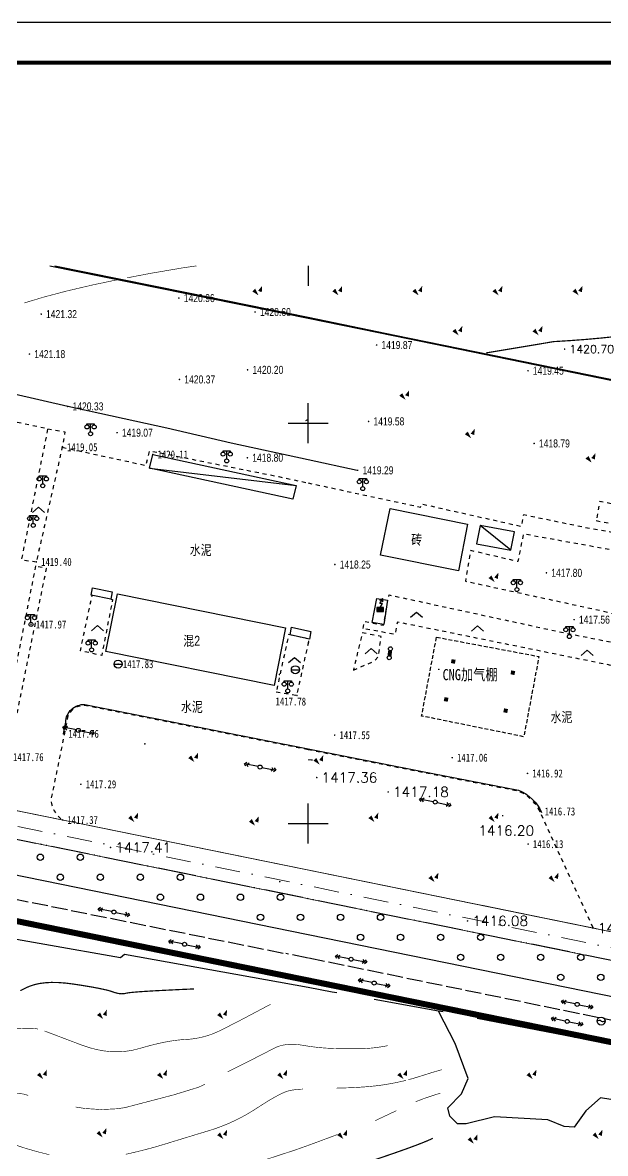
# Model space of a CAD drawing. Extents: x 496261 to 1768172, y 3738341 to 4579341.
# Drawn here: x 496928.7 to 497074.3, y 4379517.5 to 4379800.2 of the extents above; entities that cross this region are included whole.
import ezdxf
from ezdxf.enums import TextEntityAlignment as Align

# ---------------------------------------------------------------- set-up
doc = ezdxf.new("R2010")
doc.units = 0
doc.header["$MEASUREMENT"] = 0
for name, pattern in [('ACAD_ISO05W100', [34, 24, -3, 0.5, -3, 0.5, -3]), ('DASHDOT2', [0.5, 0.25, -0.125, 0, -0.125]), ('DIVIDE', [1.25, 0.5, -0.25, 0, -0.25, 0, -0.25]), ('X1', [5, 4, -1]), ('X32', [1.5, 1, -0.5]), ('X5', [3, 2, -1]), ('X6', [2, 1, -1])]:
    doc.linetypes.add(name, pattern=pattern)
doc.layers.get('0').update_dxf_attribs({"color": 8, "linetype": 'CONTINUOUS'})
for name, color, linetype in [('DGX', 8, 'CONTINUOUS'), ('DLDW', 8, 'CONTINUOUS'), ('DLSS', 8, 'CONTINUOUS'), ('DMTZ', 8, 'CONTINUOUS'), ('GCD', 8, 'CONTINUOUS'), ('GXYZ', 8, 'CONTINUOUS'), ('JMD', 8, 'CONTINUOUS'), ('lgcd', 8, 'CONTINUOUS'), ('PUB_TITLE', 7, 'CONTINUOUS'), ('TK', 8, 'CONTINUOUS'), ('ZBTZ', 8, 'CONTINUOUS'), ('用地红线', 1, 'DIVIDE'), ('红线', 8, 'CONTINUOUS')]:
    doc.layers.add(name, color=color, linetype=linetype)
doc.layers.add('道路红线', color=1, linetype='CONTINUOUS', lineweight=0)
doc.styles.add('HZ', font='', dxfattribs={"width": 0.8})
doc.styles.get("Standard").update_dxf_attribs({"font": 'rs.shx', "bigfont": 'hztxt.shx'})
doc.styles.add('SZTH', font='', dxfattribs={"width": 0.8, "height": 3})
doc.styles.get('HZ').set_extended_font_data('SimSun')
doc.styles.get('SZTH').set_extended_font_data('FZZhongDengXian-Z07S')
doc.linetypes.add('10411', pattern='A,2,[150,AAA.SHX,S=1,R=0,X=0,Y=1],2,[151,AAA.SHX,S=1,R=0,X=0,Y=3],1e-11', length=4)
doc.linetypes.add('10421', pattern='A,2,[150,AAA.SHX,S=1,R=0,X=0,Y=1],1e-11', length=2)
doc.linetypes.add('1161', pattern='A,0,[149,AAA.SHX,S=0.1,R=0,X=0,Y=0],-1.6', length=1.6)
doc.linetypes.add('444', pattern='A,4.5,[145,AAA.SHX,S=1,R=0,X=0,Y=1],4.5,-0.5,[146,AAA.SHX,S=1,R=0,X=0,Y=0],-0.5', length=10)

# ---------------------------------------------------------------- blocks, each defined once
blk = doc.blocks.new('gc013a')
at = {"linetype": 'Continuous'}
blk.add_line((0.5, 0), (4, 0), dxfattribs=at)
at = {"linetype": 'Continuous', "flags": 128}
for points in [[(2.88, 0.5), (3.38, 0), (2.88, -0.5)], [(3.5, 0.5), (4, 0), (3.5, -0.5)]]:
    blk.add_lwpolyline(points, dxfattribs=at)
blk = doc.blocks.new('gc170')
at = {"linetype": 'Continuous'}
blk.add_circle((0, 0), 0.5, dxfattribs=at)
blk = doc.blocks.new('gc090')
for points in [[(-1.02, 0.41, 1, 0, 0), (0.15, -0.9, 0, 0, 0)], [(1.07, 1.45, 0, 1, 0), (0.52, 0.05, 1, 1, 0)]]:
    blk.add_lwpolyline(points, format="xyseb")
blk = doc.blocks.new('gc122')
blk.add_circle((0, 0), 0.8)
blk = doc.blocks.new('gc097')
for p, q in [((-0.9, 2.2), (-0.9, 2.5)), ((-0.9, 2.5), (0.9, 2.5)), ((0, 0.5), (0, 2.5)), ((0.9, 2.5), (0.9, 2.2))]:
    blk.add_line(p, q)
for centre in [(-0.9, 1.7), (0, 0), (0.9, 1.7)]:
    blk.add_circle(centre, 0.5)
blk = doc.blocks.new('GC042')
blk.add_line((-1, 0), (1, 0))
blk.add_circle((0, 0), 1)
blk = doc.blocks.new('GC200')
at = {"linetype": 'Continuous', "const_width": 0.2, "flags": 128}
blk.add_lwpolyline([(-0.1, 0, 1), (0.1, 0, 1)], format="xyb", close=True, dxfattribs=at)
blk = doc.blocks.new('gc211')
for p, q in [((0, 0), (-1.5, -1.32)), ((1.5, -1.32), (0, 0))]:
    blk.add_line(p, q)
blk = doc.blocks.new('gc046')
blk.add_circle((0, 0), 1)
for centre, start, end in [((-0.43, -0.55), 52.0967, 144.3058), ((0.43, 0.55), 232.0967, 324.3058)]:
    blk.add_arc(centre, 0.694, start, end)
blk = doc.blocks.new('GC002')
at = {"const_width": 1}
blk.add_lwpolyline([(-0.5, 0), (0.5, 0)], dxfattribs=at)
blk = doc.blocks.new('*U17')
at = {"linetype": 'Continuous'}
for points in [[(0.8, 1), (-0.8, 1), (0.8, 0)], [(-0.8, 0), (0.8, 0), (-0.8, 1)], [(0.8, 0), (-0.8, 0), (0, 0)]]:
    blk.add_solid(points, dxfattribs=at)
blk = doc.blocks.new('gc129')
at = {"linetype": 'Continuous', "flags": 128}
for points in [[(-0.05, 2), (0.64, 3.2)], [(-0.05, 2.8), (0.64, 3.2)], [(0.64, 2.4), (0.64, 3.2)], [(-0.8, 0), (0, 0), (0.8, 0), (0.8, 1), (-0.8, 1), (-0.8, 0)], [(0.58, 2), (-0.05, 2)], [(0, 1), (0.58, 2)]]:
    blk.add_lwpolyline(points, dxfattribs=at)
at = {"linetype": 'Continuous'}
blk.add_blockref('*U17', (0, 0), dxfattribs=at)

msp = doc.modelspace()

# ---------------------------------------------------------------- linework, layer by layer
at = {"layer": 'DGX', "color": 8, "linetype": 'Continuous'}
for points, const_width, elevation in [([(496972.13, 4379739.36), (496968.7, 4379738.86), (496960.65, 4379737.49), (496954.78, 4379736.36)], 0.15, 1421), ([(496953.05, 4379736.03), (496946.09, 4379734.57), (496939.79, 4379733.09), (496934.14, 4379731.6), (496929.14, 4379730.1), (496929.14, 4379730.1)], 0.15, 1421), ([(497116.41, 4379716.05), (497114.81, 4379716.86), (497112.48, 4379717.92), (497110.09, 4379718.92), (497107.63, 4379719.84), (497105.12, 4379720.69), (497102.51, 4379721.42), (497099.76, 4379722), (497096.88, 4379722.41), (497093.86, 4379722.67), (497090.7, 4379722.77), (497087.41, 4379722.71), (497083.98, 4379722.49), (497080.42, 4379722.11), (497076.75, 4379721.68), (497073.02, 4379721.3), (497069.21, 4379720.96), (497065.34, 4379720.67), (497061.4, 4379720.43), (497044.46, 4379717.59)], 0.3, 1420), ([(497000, 4379700.98), (496999.36, 4379700.66)], 0.3, 1420), ([(496928.12, 4379558.19), (496929.21, 4379558.73), (496930.31, 4379559.25), (496931.53, 4379559.66), (496932.87, 4379559.97), (496934.32, 4379560.16), (496935.88, 4379560.25), (496937.56, 4379560.22), (496939.35, 4379560.09), (496941.26, 4379559.85), (496943.14, 4379559.57), (496944.83, 4379559.29), (496946.34, 4379559.03), (496947.67, 4379558.78), (496948.81, 4379558.54), (496949.78, 4379558.32), (496950.56, 4379558.11), (496951.16, 4379557.91), (496951.66, 4379557.73), (496952.13, 4379557.6), (496952.59, 4379557.5), (496953.02, 4379557.43), (496953.44, 4379557.41), (496953.83, 4379557.42), (496954.2, 4379557.46), (496954.55, 4379557.55), (496955.11, 4379557.65), (496956.12, 4379557.77), (496957.57, 4379557.89), (496959.47, 4379558.02), (496961.8, 4379558.16), (496964.59, 4379558.3), (496967.81, 4379558.46), (496971.48, 4379558.62)], 0.3, 1412.5), ([(496934.17, 4379548.1), (496934.86, 4379547.84), (496935.87, 4379547.46), (496937.04, 4379547.02), (496938.38, 4379546.51), (496939.88, 4379545.94), (496941.56, 4379545.31), (496943.4, 4379544.61), (496945.31, 4379543.96), (496947.19, 4379543.46), (496949.05, 4379543.12), (496950.88, 4379542.94), (496952.68, 4379542.91), (496954.46, 4379543.03), (496956.22, 4379543.31), (496957.94, 4379543.74), (496959.62, 4379544.23), (496961.23, 4379544.65), (496962.77, 4379545.02), (496964.23, 4379545.33), (496965.62, 4379545.58), (496966.95, 4379545.77), (496968.2, 4379545.91), (496969.38, 4379545.99), (496970.51, 4379546.06), (496971.64, 4379546.2), (496972.75, 4379546.4), (496973.85, 4379546.65), (496974.93, 4379546.96), (496976, 4379547.33), (496977.06, 4379547.76), (496978.11, 4379548.25), (496979.22, 4379548.81), (496980.46, 4379549.44), (496981.83, 4379550.14), (496983.33, 4379550.92), (496984.96, 4379551.78), (496986.73, 4379552.71), (496988.63, 4379553.72), (496990.66, 4379554.8)], 0.15, 1412), ([(496924.09, 4379548.38), (496924.11, 4379548.38), (496926.06, 4379548.57), (496927.8, 4379548.7), (496929.32, 4379548.77), (496930.65, 4379548.78), (496931.76, 4379548.72), (496932.52, 4379548.61)], 0.15, 1412), ([(496979.9, 4379537.9), (496980.86, 4379538.39), (496982.3, 4379539.11), (496983.76, 4379539.84), (496985.13, 4379540.52), (496986.4, 4379541.16), (496987.58, 4379541.76), (496988.66, 4379542.31), (496989.65, 4379542.82), (496990.54, 4379543.29), (496991.34, 4379543.71), (496992.1, 4379544.07), (496992.9, 4379544.36), (496993.74, 4379544.58), (496994.61, 4379544.72), (496995.52, 4379544.8), (496996.46, 4379544.79), (496997.44, 4379544.72), (496998.45, 4379544.57), (496999.48, 4379544.4), (497000, 4379544.32)], 0.15, 1411.5), ([(497000, 4379544.32), (497000.51, 4379544.24), (497001.53, 4379544.11), (497002.55, 4379543.99), (497003.57, 4379543.9), (497004.58, 4379543.82), (497005.59, 4379543.77), (497006.6, 4379543.73), (497007.58, 4379543.71), (497008.5, 4379543.69), (497009.36, 4379543.68), (497010.16, 4379543.67), (497010.91, 4379543.66), (497011.6, 4379543.66), (497012.23, 4379543.66), (497012.81, 4379543.66), (497013.36, 4379543.67), (497013.94, 4379543.7), (497014.53, 4379543.73), (497015.15, 4379543.78), (497015.78, 4379543.83), (497016.44, 4379543.9), (497017.11, 4379543.98), (497017.81, 4379544.08), (497018.5, 4379544.18), (497019.18, 4379544.3), (497019.83, 4379544.44), (497019.88, 4379544.45)], 0.15, 1411.5), ([(496905.05, 4379536.68), (496906.59, 4379536.72), (496908.9, 4379536.65), (496911.17, 4379536.44), (496913.42, 4379536.09), (496915.64, 4379535.62), (496917.83, 4379535), (496919.89, 4379534.36), (496921.71, 4379533.82), (496923.29, 4379533.36), (496924.63, 4379532.99), (496925.72, 4379532.71), (496926.58, 4379532.52), (496927.19, 4379532.42), (496927.57, 4379532.4), (496927.82, 4379532.43), (496928.08, 4379532.43), (496928.35, 4379532.42), (496928.63, 4379532.39), (496928.91, 4379532.34), (496929.19, 4379532.27), (496929.48, 4379532.19), (496929.78, 4379532.09), (496930.12, 4379531.97)], 0.15, 1411.5), ([(496941.96, 4379529.1), (496944.15, 4379528.75), (496948.33, 4379528.46), (496952.34, 4379528.67), (496954.28, 4379528.96), (496966.47, 4379532.15), (496972.65, 4379534.05), (496974.24, 4379534.8)], 0.15, 1411.5), ([(497026.9, 4379530.43), (497027.43, 4379530.64), (497028.5, 4379531.06), (497029.58, 4379531.44), (497030.65, 4379531.8), (497031.66, 4379532.13), (497032.55, 4379532.41), (497033.01, 4379532.55)], 0.15, 1410.5), ([(497016.73, 4379525.68), (497022.05, 4379528.18)], 0.15, 1410.5), ([(497000, 4379519.51), (497001.52, 4379520.06), (497003.5, 4379520.8), (497005.49, 4379521.54), (497007.31, 4379522.22), (497007.36, 4379522.24)], 0.15, 1410.5), ([(496995.03, 4379517.79), (496995.54, 4379517.95), (496996.74, 4379518.35), (496998.14, 4379518.84), (496999.74, 4379519.41), (497000, 4379519.51)], 0.15, 1410.5), ([(497000, 4379510.06), (497001.06, 4379510.41), (497002.45, 4379510.88), (497003.73, 4379511.32), (497004.89, 4379511.72), (497005.93, 4379512.1), (497006.85, 4379512.44), (497007.81, 4379512.79), (497008.95, 4379513.2), (497010.27, 4379513.67), (497011.76, 4379514.2), (497013.44, 4379514.79), (497015.3, 4379515.43), (497017.33, 4379516.14), (497019.55, 4379516.9), (497021.75, 4379517.66), (497023.74, 4379518.36), (497025.52, 4379519), (497027.08, 4379519.58), (497028.43, 4379520.11), (497029.57, 4379520.57), (497030.49, 4379520.97), (497031.15, 4379521.29)], 0.3, 1410), ([(496987.02, 4379515.17), (496995.03, 4379517.79)], 0.15, 1410.5)]:
    msp.add_lwpolyline(points, dxfattribs=dict(at, const_width=const_width, elevation=elevation))
for points, const_width in [([(497000, 4379615.9), (497001.14, 4379615.86)], 0.3), ([(497025.05, 4379535.93), (497025.8, 4379536.13), (497027.05, 4379536.49), (497028.31, 4379536.89), (497029.51, 4379537.27), (497030.56, 4379537.6), (497031.48, 4379537.88), (497032.27, 4379538.11), (497032.92, 4379538.29), (497033.43, 4379538.42), (497033.45, 4379538.42)], 0.15), ([(496954.47, 4379517.29), (496955.94, 4379517.62), (496957.38, 4379517.96), (496958.78, 4379518.31), (496960.16, 4379518.67), (496961.5, 4379519.03), (496962.8, 4379519.41), (496964.08, 4379519.79), (496965.36, 4379520.18), (496966.67, 4379520.59), (496968.02, 4379521), (496969.41, 4379521.43), (496970.84, 4379521.86), (496972.3, 4379522.31), (496973.81, 4379522.76), (496975.35, 4379523.23), (496976.9, 4379523.73), (496978.43, 4379524.29), (496979.96, 4379524.91), (496981.47, 4379525.6), (496982.97, 4379526.34), (496984.45, 4379527.14), (496985.92, 4379528), (496987.37, 4379528.93), (496988.77, 4379529.83), (496990.05, 4379530.63), (496991.22, 4379531.32), (496992.29, 4379531.91), (496993.24, 4379532.4), (496994.08, 4379532.78), (496994.81, 4379533.05), (496995.43, 4379533.23), (496996.08, 4379533.34), (496996.91, 4379533.45), (496997.91, 4379533.54), (496998.7, 4379533.59)], 0.15), ([(497007.1, 4379533.82), (497007.43, 4379533.83), (497009.25, 4379533.88), (497010.99, 4379533.94), (497012.63, 4379534.03), (497014.18, 4379534.14), (497015.65, 4379534.26), (497017.02, 4379534.41), (497018.31, 4379534.57), (497019.55, 4379534.76), (497020.79, 4379534.97), (497022.04, 4379535.22), (497023.29, 4379535.49), (497024.49, 4379535.78)], 0.15), ([(496920.05, 4379522.19), (496921.09, 4379521.77), (496922.91, 4379521.06), (496924.66, 4379520.41), (496926.36, 4379519.8), (496928, 4379519.25), (496929.59, 4379518.74), (496931.12, 4379518.29), (496932.59, 4379517.88), (496934, 4379517.52), (496935.37, 4379517.19)], 0.15)]:
    msp.add_lwpolyline(points, dxfattribs=dict(at, const_width=const_width))
at = {"layer": 'DLSS', "color": 8, "linetype": 'X6', "flags": 128}
for points, elevation in [([(496842.55, 4379620.93), (496844.98, 4379622.43), (496847.56, 4379624.21), (496858.48, 4379633.29), (496868.54, 4379643.03), (496869.01, 4379643.57), (496882.42, 4379706.24), (496882.53, 4379706.35), (496885.64, 4379709.18), (496934.98, 4379698.7), (496928.4, 4379665.92), (496932.13, 4379665.37), (496922.84, 4379618.08), (496923.26, 4379616.45), (496925.12, 4379616.57), (496934.67, 4379663.75), (496931.92, 4379664.29)], 1418.72), ([(496934.96, 4379698.61), (496939.24, 4379697.87), (496938.58, 4379694.03), (496932.13, 4379665.37)], 1419.05), ([(496938.58, 4379694.03), (496959.54, 4379689.48), (496960.45, 4379693.15), (496992.67, 4379686.68), (497000, 4379685.1)], 1419.05), ([(497000, 4379685.1), (497028.12, 4379679.06), (497028.27, 4379679.87), (497053.31, 4379674.26), (497053.87, 4379677.17), (497069.13, 4379674.03), (497077.41, 4379672.53), (497076.58, 4379668.2), (497053.76, 4379672.33), (497052.4, 4379665.44), (497040.62, 4379668.2), (497039.29, 4379660.55), (497099.09, 4379647.55), (497092.06, 4379607.11)], 1419.05), ([(497011.33, 4379638.33), (497016.66, 4379640.64), (497017.61, 4379641.85), (497018.23, 4379646.69), (497013.53, 4379647.63), (497011.33, 4379638.33)], 1417.66)]:
    msp.add_lwpolyline(points, dxfattribs=dict(at, elevation=elevation))
at = {"layer": 'DLSS', "color": 8, "linetype": 'X6', "elevation": 1418.28, "flags": 128}
msp.add_lwpolyline([(497072, 4379675.68), (497091.59, 4379671.96), (497092.48, 4379676.87), (497072.85, 4379680.43)], close=True, dxfattribs=at)
at = {"layer": 'DLSS', "color": 8, "linetype": 'Continuous', "const_width": 0.2, "flags": 128}
for points in [[(497000, 4379588.35), (496670.03, 4379655.58)], [(496668.96, 4379648.59), (497000, 4379581.18)], [(497072.31, 4379573.62), (497000, 4379588.35)], [(497000, 4379581.18), (497147.15, 4379551.21)]]:
    msp.add_lwpolyline(points, dxfattribs=at)
at = {"layer": 'DLSS', "color": 8, "linetype": 'X6', "flags": 128}
for points in [[(496950.7, 4379656.03), (496951.15, 4379655.94), (496951.15, 4379655.94), (496948.45, 4379641.96), (496943.14, 4379643.16), (496946.04, 4379656.97)], [(497013.73, 4379648.7), (497014.06, 4379650.5), (497018.81, 4379649.51), (497020.22, 4379657.12), (497064.39, 4379647.56), (497082.6, 4379643.97), (497081.59, 4379638.28), (497022.3, 4379650.32), (497021.73, 4379647.23), (497013.69, 4379648.7)], [(497000, 4379644.66), (497000.31, 4379646.07), (497000, 4379646.13)]]:
    msp.add_lwpolyline(points, dxfattribs=at)
msp.add_lwpolyline([(496992.05, 4379632.9), (496997.22, 4379631.99), (497000.31, 4379646.07), (496995.15, 4379647.18)], close=True, dxfattribs=at)
at = {"layer": 'DLSS', "color": 8, "linetype": 'X6', "elevation": 1416.73, "flags": 128}
for points in [[(497000, 4379618.4), (496944.23, 4379629.47, 0.416372), (496939.7, 4379625.25), (496935.8, 4379606.1, 0.244735), (496938.69, 4379600.86)], [(497071.22, 4379573.91), (497057.91, 4379602.99, 0.188634), (497052.49, 4379608.05), (497028.15, 4379612.81), (497000, 4379618.4)]]:
    msp.add_lwpolyline(points, format="xyb", dxfattribs=at)
at = {"layer": 'DLSS', "linetype": 'Continuous', "const_width": 0.2, "flags": 128}
for points, elevation in [([(497245.58, 4379538.24), (497000, 4379588.35)], 1380.78), ([(497000, 4379581.18), (497225.18, 4379535.29)], 1391.91)]:
    msp.add_lwpolyline(points, dxfattribs=dict(at, elevation=elevation))
at = {"layer": 'DLSS', "color": 8, "linetype": 'Continuous', "const_width": 0.2, "elevation": 1415.95, "flags": 128}
msp.add_lwpolyline([(497072.31, 4379573.59), (497043.61, 4379579.49)], dxfattribs=at)
at = {"layer": 'DMTZ', "color": 8, "linetype": '10421', "flags": 128}
for points in [[(497000, 4379690.9), (496980.76, 4379695.05), (496964.76, 4379698.78), (496939.95, 4379704.23), (496919.24, 4379708.99), (496886.6, 4379714.4), (496880.64, 4379714.57), (496876.14, 4379708.81), (496872.53, 4379687.5), (496868.81, 4379669.66)], [(497012.3, 4379688.25), (497000, 4379690.9)]]:
    msp.add_lwpolyline(points, dxfattribs=at)
at = {"layer": 'DMTZ', "color": 8, "linetype": '10411', "flags": 128}
for points, elevation in [([(497000, 4379558.94), (496954.15, 4379567.25), (496953.11, 4379566.39), (496934.27, 4379569.75), (496890.18, 4379577.5)], 1421.11), ([(497007.21, 4379557.64), (497006.06, 4379557.84), (497000, 4379558.94)], 1421.11), ([(497109.81, 4379532.17), (497100.38, 4379527.55), (497092.59, 4379528.21), (497073.01, 4379531.44), (497069.42, 4379528.16), (497066.47, 4379524.06), (497063.96, 4379524.24), (497059.88, 4379525.87), (497046.54, 4379526.69), (497039.48, 4379524.86), (497037.34, 4379524.89), (497035.37, 4379526.81), (497034.88, 4379528.88), (497038.29, 4379532.4), (497039.97, 4379536.27), (497036.78, 4379544.97), (497032.59, 4379553.1), (497016.55, 4379555.97)], 1421.11), ([(497033.74, 4379552.88), (497032.59, 4379553.1)], 1415.41), ([(497066.82, 4379546.45), (497042.24, 4379551.23)], 1415.41)]:
    msp.add_lwpolyline(points, dxfattribs=dict(at, elevation=elevation))
at = {"layer": 'GXYZ', "color": 8, "linetype": 'Continuous', "elevation": 1418.84, "flags": 128}
msp.add_lwpolyline([(497016, 4379650.21), (497017.21, 4379656.24), (497019.87, 4379655.81), (497018.9, 4379649.75)], close=True, dxfattribs=at)
at = {"layer": 'GXYZ', "color": 8, "linetype": 'Continuous', "const_width": 1, "flags": 128}
msp.add_lwpolyline([(497020.5, 4379643.14), (497020.34, 4379641.92)], dxfattribs=at)
at = {"layer": 'GXYZ', "color": 8, "linetype": 'X1', "flags": 128}
msp.add_lwpolyline([(496685.94, 4379629.45), (496906.85, 4379585.1), (496994.33, 4379567.48)], dxfattribs=at)
at = {"layer": 'GXYZ', "color": 8, "linetype": 'X1', "elevation": 1403.85, "flags": 128}
for points in [[(497000, 4379566.33), (496994.43, 4379567.48)], [(497072.66, 4379551.42), (497000, 4379566.33)], [(497091.51, 4379547.55), (497074.05, 4379551.14)]]:
    msp.add_lwpolyline(points, dxfattribs=at)
at = {"layer": 'JMD', "color": 8, "linetype": 'Continuous'}
for p, q in [((496940.36, 4379738.38), (496940.41, 4379738.62)), ((496945.26, 4379737.39), (496945.31, 4379737.63)), ((496950.16, 4379736.4), (496950.21, 4379736.64)), ((496955.06, 4379735.41), (496955.11, 4379735.65)), ((496959.96, 4379734.42), (496960.01, 4379734.66)), ((496964.87, 4379733.43), (496964.91, 4379733.67)), ((496969.77, 4379732.44), (496969.81, 4379732.68)), ((496974.67, 4379731.44), (496974.71, 4379731.68)), ((496979.56, 4379730.44), (496979.61, 4379730.68)), ((496984.46, 4379729.44), (496984.51, 4379729.68)), ((496989.36, 4379728.44), (496989.41, 4379728.67)), ((496994.26, 4379727.44), (496994.31, 4379727.67)), ((496999.16, 4379726.44), (496999.21, 4379726.67)), ((497004.06, 4379725.43), (497004.11, 4379725.67)), ((497008.96, 4379724.43), (497009, 4379724.67)), ((497013.85, 4379723.43), (497013.9, 4379723.67)), ((497018.75, 4379722.43), (497018.8, 4379722.67)), ((497023.65, 4379721.43), (497023.7, 4379721.66)), ((497028.55, 4379720.43), (497028.6, 4379720.66)), ((497033.45, 4379719.42), (497033.5, 4379719.66)), ((497038.35, 4379718.42), (497038.4, 4379718.66)), ((497043.25, 4379717.42), (497043.29, 4379717.66)), ((497048.14, 4379716.42), (497048.19, 4379716.65)), ((497053.04, 4379715.42), (497053.09, 4379715.65)), ((497057.94, 4379714.42), (497057.99, 4379714.65)), ((497062.84, 4379713.41), (497062.89, 4379713.65)), ((497067.74, 4379712.41), (497067.79, 4379712.65)), ((497072.64, 4379711.41), (497072.69, 4379711.64)), ((496960.43, 4379688.83), (496997.02, 4379684.46)), ((497050.68, 4379668.26), (497043.02, 4379674.49))]:
    msp.add_line(p, q, dxfattribs=at)
at = {"layer": 'JMD', "color": 8, "linetype": 'Continuous', "flags": 128}
for points in [[(496935.51, 4379739.36), (496969.66, 4379732.47), (497000, 4379726.26)], [(496936.72, 4379739.36), (496969.71, 4379732.7), (497000, 4379726.51)], [(497000, 4379726.51), (497021.7, 4379722.07), (497114.26, 4379703.14)], [(497000, 4379726.26), (497021.65, 4379721.84), (497114.21, 4379702.91)], [(497000, 4379648.13), (497000.7, 4379647.98), (497000.37, 4379646.05), (497000, 4379646.13)]]:
    msp.add_lwpolyline(points, dxfattribs=at)
for points in [[(496996.23, 4379681.07), (496960.43, 4379688.83), (496961.21, 4379692.22), (496997.02, 4379684.46)], [(497042.09, 4379669.88), (497050.68, 4379668.26), (497051.6, 4379672.87), (497043.02, 4379674.49)], [(496946.15, 4379658.89), (496951.06, 4379657.91), (496950.7, 4379656.03), (496945.79, 4379657.02)], [(496995.85, 4379649.02), (497000.7, 4379647.98), (497000.37, 4379646.05), (496995.52, 4379647.1)]]:
    msp.add_lwpolyline(points, close=True, dxfattribs=at)
for points, elevation in [([(497020.5, 4379678.71), (497039.86, 4379674.83), (497037.54, 4379663.16), (497018.11, 4379667.01)], 1418.13), ([(496994.38, 4379648.84), (496991.51, 4379634.49), (496949.5, 4379643), (496952.4, 4379657.35)], 1417.8)]:
    msp.add_lwpolyline(points, close=True, dxfattribs=dict(at, elevation=elevation))
at = {"layer": 'JMD', "color": 8, "linetype": 'X32', "elevation": 1417.32, "flags": 128}
msp.add_lwpolyline([(497032.09, 4379646.55), (497057.67, 4379641.73), (497053.88, 4379621.66), (497028.37, 4379626.84)], close=True, dxfattribs=at)
at = {"layer": 'JMD', "color": 8, "linetype": '444', "elevation": 1416.73, "flags": 128}
for points in [[(496938.91, 4379622.4), (496939.45, 4379625.28, -0.416266), (496944.26, 4379629.73), (497000, 4379618.66)], [(497000, 4379618.66), (497028.2, 4379613.06), (497052.57, 4379608.3, -0.198915), (497058.33, 4379602.71)]]:
    msp.add_lwpolyline(points, format="xyb", dxfattribs=at)
at = {"layer": 'lgcd', "color": 8, "linetype": 'Continuous', "const_width": 0.2, "flags": 128}
for points, elevation in [([(497032.55, 4379638.5, 1), (497032.75, 4379638.5, 1)], 1417.59), ([(496992.73, 4379637.2, 1), (496992.93, 4379637.2, 1)], 1418.49), ([(496959.14, 4379619.88, 1), (496959.34, 4379619.88, 1)], 1417.7), ([(497002.07, 4379611.46, 1), (497002.27, 4379611.46, 1)], 1417.36), ([(497019.92, 4379607.85, 1), (497020.12, 4379607.85, 1)], 1417.18), ([(497048.52, 4379601.93, 1), (497048.72, 4379601.93, 1)], 1416.2), ([(496950.56, 4379593.99, 1), (496950.76, 4379593.99, 1)], 1417.41), ([(496992.82, 4379585.43, 1), (496993.02, 4379585.43, 1)], 1416.86), ([(497039.73, 4379575.62, 1), (497039.93, 4379575.62, 1)], 1416.08), ([(497071.06, 4379573.84, 1), (497071.26, 4379573.84, 1)], 1415.66), ([(497066.39, 4379546.57, 1), (497066.59, 4379546.57, 1)], 1415.41)]:
    msp.add_lwpolyline(points, format="xyb", close=True, dxfattribs=dict(at, elevation=elevation))
at = {"layer": 'PUB_TITLE'}
msp.add_lwpolyline([(496260.59, 4378959.16), (497449.59, 4378959.16), (497449.59, 4379800.16), (496260.59, 4379800.16)], close=True, dxfattribs=at)
at = {"layer": 'PUB_TITLE', "const_width": 1}
msp.add_lwpolyline([(496285.59, 4378969.16), (497439.59, 4378969.16), (497439.59, 4379790.16), (496285.59, 4379790.16)], close=True, dxfattribs=at)
at = {"layer": 'TK', "color": 8, "linetype": 'Continuous'}
for p, q in [((497000, 4379739.36), (497000, 4379734.36)), ((497000, 4379695), (497000, 4379705)), ((496995, 4379700), (497005, 4379700)), ((497000, 4379595), (497000, 4379605)), ((496995, 4379600), (497005, 4379600))]:
    msp.add_line(p, q, dxfattribs=at)
at = {"layer": 'ZBTZ', "color": 8, "linetype": '1161', "elevation": 1396.26, "flags": 128}
for points in [[(497000, 4379572.13), (496500, 4379674.2)], [(497223.39, 4379526.53), (497000, 4379572.13)]]:
    msp.add_lwpolyline(points, dxfattribs=at)
at = {"layer": '用地红线', "color": 1, "linetype": 'ACAD_ISO05W100', "ltscale": 0.4}
msp.add_line((497225.18, 4379535.29, 1400.7), (496703.15, 4379641.63, 1400.7), dxfattribs=at)
at = {"layer": '用地红线', "color": 1, "linetype": 'DIVIDE', "ltscale": 15, "const_width": 1.5, "elevation": 1400.7}
msp.add_lwpolyline([(497214.38, 4379517.07), (496699.16, 4379622.03), (496480.56, 4379666.65), (496441.99, 4379232.97), (497169.2, 4379149.49), (497215.28, 4379514.34), (497215.3, 4379514.78), (497215.3, 4379515.31), (497214.62, 4379516.67)], close=True, dxfattribs=at)
at = {"layer": '用地红线', "color": 4, "linetype": 'DIVIDE', "ltscale": 15, "const_width": 1.5, "elevation": 1400.7}
msp.add_lwpolyline([(496626.06, 4379636.95), (497214.38, 4379517.07), (497215.3, 4379515.31), (497205, 4379432.95), (496609.16, 4379501.35), (496626.06, 4379636.95)], close=True, dxfattribs=at)
at = {"layer": '道路红线', "linetype": 'DASHDOT2', "ltscale": 25}
msp.add_line((496285.59, 4379730.6, 1393.21), (497320.49, 4379518.84, 1393.27), dxfattribs=at)

# ---------------------------------------------------------------- block references
at = {"layer": 'DLDW', "color": 8, "linetype": 'Continuous'}
for p in [(496945.67, 4379697.39, 1419.07), (496979.67, 4379690.61, 1418.8), (496933.73, 4379684.39, 1419.61), (497013.67, 4379683.68, 1418.45), (496931.34, 4379674.49, 1419.47), (497052.15, 4379658.46, 1417.8), (496930.79, 4379649.72, 1417.97), (497065.28, 4379646.7, 1417.36), (496945.94, 4379643.37, 1417.87), (496994.93, 4379633.1, 1417.82)]:
    msp.add_blockref('gc097', p, dxfattribs=at)
at = {"layer": 'DMTZ', "color": 8, "linetype": 'Continuous'}
for p in [(497024.18, 4379706.8), (497040.55, 4379697.19), (497070.69, 4379691.09), (497046.46, 4379661.23), (496971.46, 4379616.23), (497002.72, 4379615.61), (496956.46, 4379601.23), (496986.61, 4379600.33), (497016.46, 4379601.23), (497046.46, 4379601.23), (497031.46, 4379586.23), (497061.46, 4379586.23), (496948.68, 4379551.99), (496978.68, 4379551.99), (496933.68, 4379536.99), (496963.68, 4379536.99), (496993.68, 4379536.99), (497023.68, 4379536.99), (497055.95, 4379536.99), (496948.55, 4379522.4), (496978.68, 4379521.99), (497008.68, 4379521.99), (497041.25, 4379520.84), (497072.44, 4379521.99)]:
    msp.add_blockref('gc090', p, dxfattribs=at)
at = {"layer": 'GCD', "color": 8, "linetype": 'Continuous'}
ref = msp.add_blockref('GC200', (496967.74, 4379731.31, 1420.96), dxfattribs=at)
ref.add_attrib('height', '1420.96', dxfattribs={"linetype": 'Continuous', "height": 2, "style": 'SZTH', "width": 0.8}).set_placement((496968.95, 4379731.31, 1420.96), align=Align.MIDDLE_LEFT)
ref = msp.add_blockref('GC200', (496986.76, 4379727.82, 1420.6), dxfattribs=at)
ref.add_attrib('height', '1420.60', dxfattribs={"linetype": 'Continuous', "height": 2, "style": 'SZTH', "width": 0.8}).set_placement((496987.96, 4379727.82, 1420.6), align=Align.MIDDLE_LEFT)
ref = msp.add_blockref('GC200', (496933.34, 4379727.3, 1421.32), dxfattribs=at)
ref.add_attrib('height', '1421.32', dxfattribs={"linetype": 'Continuous', "height": 2, "style": 'SZTH', "width": 0.8}).set_placement((496934.54, 4379727.3, 1421.32), align=Align.MIDDLE_LEFT)
ref = msp.add_blockref('GC200', (497017.12, 4379719.57, 1419.87), dxfattribs=at)
ref.add_attrib('height', '1419.87', dxfattribs={"linetype": 'Continuous', "height": 2, "style": 'SZTH', "width": 0.8}).set_placement((497018.32, 4379719.57, 1419.87), align=Align.MIDDLE_LEFT)
ref = msp.add_blockref('GC200', (496930.4, 4379717.31, 1421.18), dxfattribs=at)
ref.add_attrib('height', '1421.18', dxfattribs={"linetype": 'Continuous', "height": 2, "style": 'SZTH', "width": 0.8}).set_placement((496931.6, 4379717.31, 1421.18), align=Align.MIDDLE_LEFT)
ref = msp.add_blockref('GC200', (496984.89, 4379713.37, 1420.2), dxfattribs=at)
ref.add_attrib('height', '1420.20', dxfattribs={"linetype": 'Continuous', "height": 2, "style": 'SZTH', "width": 0.8}).set_placement((496986.09, 4379713.37, 1420.2), align=Align.MIDDLE_LEFT)
ref = msp.add_blockref('GC200', (496967.87, 4379710.97, 1420.37), dxfattribs=at)
ref.add_attrib('height', '1420.37', dxfattribs={"linetype": 'Continuous', "height": 2, "style": 'SZTH', "width": 0.8}).set_placement((496969.07, 4379710.97, 1420.37), align=Align.MIDDLE_LEFT)
ref = msp.add_blockref('GC200', (497054.94, 4379713.15, 1419.45), dxfattribs=at)
ref.add_attrib('height', '1419.45', dxfattribs={"linetype": 'Continuous', "height": 2, "style": 'SZTH', "width": 0.8}).set_placement((497056.14, 4379713.15, 1419.45), align=Align.MIDDLE_LEFT)
ref = msp.add_blockref('GC200', (496939.95, 4379704.23, 1420.33), dxfattribs=at)
ref.add_attrib('height', '1420.33', dxfattribs={"linetype": 'Continuous', "height": 2, "style": 'SZTH', "width": 0.8}).set_placement((496941.15, 4379704.23, 1420.33), align=Align.MIDDLE_LEFT)
ref = msp.add_blockref('GC200', (497015.12, 4379700.48, 1419.58), dxfattribs=at)
ref.add_attrib('height', '1419.58', dxfattribs={"linetype": 'Continuous', "height": 2, "style": 'SZTH', "width": 0.8}).set_placement((497016.32, 4379700.48, 1419.58), align=Align.MIDDLE_LEFT)
ref = msp.add_blockref('GC200', (496952.29, 4379697.66, 1419.07), dxfattribs=at)
ref.add_attrib('height', '1419.07', dxfattribs={"linetype": 'Continuous', "height": 2, "style": 'SZTH', "width": 0.8}).set_placement((496953.49, 4379697.66, 1419.07), align=Align.MIDDLE_LEFT)
ref = msp.add_blockref('GC200', (496938.58, 4379694.03, 1419.05), dxfattribs=at)
ref.add_attrib('height', '1419.05', dxfattribs={"linetype": 'Continuous', "height": 2, "style": 'HZ', "width": 0.8}).set_placement((496939.78, 4379694.03, 1419.05), align=Align.MIDDLE_LEFT)
ref = msp.add_blockref('GC200', (497056.47, 4379694.97, 1418.79), dxfattribs=at)
ref.add_attrib('height', '1418.79', dxfattribs={"linetype": 'Continuous', "height": 2, "style": 'SZTH', "width": 0.8}).set_placement((497057.66, 4379694.97, 1418.79), align=Align.MIDDLE_LEFT)
ref = msp.add_blockref('GC200', (496961.21, 4379692.22, 1420.11), dxfattribs=at)
ref.add_attrib('height', '1420.11', dxfattribs={"linetype": 'Continuous', "height": 2, "style": 'HZ', "width": 0.8}).set_placement((496962.41, 4379692.22, 1420.11), align=Align.MIDDLE_LEFT)
ref = msp.add_blockref('GC200', (496984.84, 4379691.4, 1418.8), dxfattribs=at)
ref.add_attrib('height', '1418.80', dxfattribs={"linetype": 'Continuous', "height": 2, "style": 'SZTH', "width": 0.8}).set_placement((496986.04, 4379691.4, 1418.8), align=Align.MIDDLE_LEFT)
ref = msp.add_blockref('GC200', (497012.4, 4379688.25, 1419.29), dxfattribs=at)
ref.add_attrib('height', '1419.29', dxfattribs={"linetype": 'Continuous', "height": 2, "style": 'SZTH', "width": 0.8}).set_placement((497013.6, 4379688.25, 1419.29), align=Align.MIDDLE_LEFT)
ref = msp.add_blockref('GC200', (496932.13, 4379665.37, 1419.4), dxfattribs=at)
ref.add_attrib('height', '1419.40', dxfattribs={"linetype": 'Continuous', "height": 2, "style": 'HZ', "width": 0.8}).set_placement((496933.33, 4379665.37, 1419.4), align=Align.MIDDLE_LEFT)
ref = msp.add_blockref('GC200', (497006.7, 4379664.71, 1418.25), dxfattribs=at)
ref.add_attrib('height', '1418.25', dxfattribs={"linetype": 'Continuous', "height": 2, "style": 'SZTH', "width": 0.8}).set_placement((497007.9, 4379664.71, 1418.25), align=Align.MIDDLE_LEFT)
ref = msp.add_blockref('GC200', (497059.54, 4379662.63, 1417.8), dxfattribs=at)
ref.add_attrib('height', '1417.80', dxfattribs={"linetype": 'Continuous', "height": 2, "style": 'SZTH', "width": 0.8}).set_placement((497060.74, 4379662.63, 1417.8), align=Align.MIDDLE_LEFT)
ref = msp.add_blockref('GC200', (496930.79, 4379649.72, 1417.97), dxfattribs=at)
ref.add_attrib('height', '1417.97', dxfattribs={"linetype": 'Continuous', "height": 2, "style": 'HZ', "width": 0.8}).set_placement((496931.99, 4379649.72, 1417.97), align=Align.MIDDLE_LEFT)
ref = msp.add_blockref('GC200', (497066.46, 4379650.93, 1417.56), dxfattribs=at)
ref.add_attrib('height', '1417.56', dxfattribs={"linetype": 'Continuous', "height": 2, "style": 'SZTH', "width": 0.8}).set_placement((497067.66, 4379650.93, 1417.56), align=Align.MIDDLE_LEFT)
ref = msp.add_blockref('GC200', (496952.55, 4379639.81, 1417.83), dxfattribs=at)
ref.add_attrib('height', '1417.83', dxfattribs={"linetype": 'Continuous', "height": 2, "style": 'HZ', "width": 0.8}).set_placement((496953.75, 4379639.81, 1417.83), align=Align.MIDDLE_LEFT)
ref = msp.add_blockref('GC200', (496997.22, 4379631.99, 1417.78), dxfattribs=at)
ref.add_attrib('height', '1417.78', dxfattribs={"linetype": 'Continuous', "height": 2, "style": 'HZ', "width": 0.8}).set_placement((496991.88, 4379630.47, 1417.78), align=Align.MIDDLE_LEFT)
ref = msp.add_blockref('GC200', (496938.91, 4379622.4, 1417.76), dxfattribs=at)
ref.add_attrib('height', '1417.76', dxfattribs={"linetype": 'Continuous', "height": 2, "style": 'HZ', "width": 0.8}).set_placement((496940.11, 4379622.4, 1417.76), align=Align.MIDDLE_LEFT)
ref = msp.add_blockref('GC200', (497006.65, 4379622.06, 1417.55), dxfattribs=at)
ref.add_attrib('height', '1417.55', dxfattribs={"linetype": 'Continuous', "height": 2, "style": 'HZ', "width": 0.8}).set_placement((497007.85, 4379622.06, 1417.55), align=Align.MIDDLE_LEFT)
ref = msp.add_blockref('GC200', (496925.12, 4379616.57, 1417.76), dxfattribs=at)
ref.add_attrib('height', '1417.76', dxfattribs={"linetype": 'Continuous', "height": 2, "style": 'HZ', "width": 0.8}).set_placement((496926.32, 4379616.57, 1417.76), align=Align.MIDDLE_LEFT)
ref = msp.add_blockref('GC200', (497036.02, 4379616.43, 1417.06), dxfattribs=at)
ref.add_attrib('height', '1417.06', dxfattribs={"linetype": 'Continuous', "height": 2, "style": 'HZ', "width": 0.8}).set_placement((497037.22, 4379616.43, 1417.06), align=Align.MIDDLE_LEFT)
ref = msp.add_blockref('GC200', (497054.81, 4379612.49, 1416.92), dxfattribs=at)
ref.add_attrib('height', '1416.92', dxfattribs={"linetype": 'Continuous', "height": 2, "style": 'HZ', "width": 0.8}).set_placement((497056.01, 4379612.49, 1416.92), align=Align.MIDDLE_LEFT)
ref = msp.add_blockref('GC200', (496943.26, 4379609.78, 1417.29), dxfattribs=at)
ref.add_attrib('height', '1417.29', dxfattribs={"linetype": 'Continuous', "height": 2, "style": 'HZ', "width": 0.8}).set_placement((496944.46, 4379609.78, 1417.29), align=Align.MIDDLE_LEFT)
ref = msp.add_blockref('GC200', (496938.69, 4379600.86, 1417.37), dxfattribs=at)
ref.add_attrib('height', '1417.37', dxfattribs={"linetype": 'Continuous', "height": 2, "style": 'HZ', "width": 0.8}).set_placement((496939.89, 4379600.86, 1417.37), align=Align.MIDDLE_LEFT)
ref = msp.add_blockref('GC200', (497057.91, 4379602.99, 1416.73), dxfattribs=at)
ref.add_attrib('height', '1416.73', dxfattribs={"linetype": 'Continuous', "height": 2, "style": 'HZ', "width": 0.8}).set_placement((497059.11, 4379602.99, 1416.73), align=Align.MIDDLE_LEFT)
ref = msp.add_blockref('GC200', (497054.96, 4379594.83, 1416.13), dxfattribs=at)
ref.add_attrib('height', '1416.13', dxfattribs={"linetype": 'Continuous', "height": 2, "style": 'HZ', "width": 0.8}).set_placement((497056.16, 4379594.83, 1416.13), align=Align.MIDDLE_LEFT)
at = {"layer": 'GXYZ', "color": 8, "linetype": 'Continuous'}
for name, p in [('gc129', (497018, 4379653)), ('gc170', (497020.57, 4379643.63)), ('gc170', (497020.27, 4379641.42)), ('GC042', (496952.55, 4379639.81, 1417.83)), ('GC042', (496996.82, 4379638.41, 1417.8)), ('gc170', (496942.63, 4379623.25)), ('gc170', (496988, 4379614.08)), ('gc170', (497031.76, 4379605.31)), ('gc170', (496951.49, 4379577.84)), ('gc170', (496969.14, 4379569.77)), ('gc170', (497010.75, 4379566.04)), ('gc170', (497016.51, 4379560.09)), ('gc170', (497067.22, 4379554.77)), ('gc170', (497064.73, 4379550.49)), ('gc046', (497073.21, 4379550.59, 1414.71))]:
    msp.add_blockref(name, p, dxfattribs=at)
for p, rotation in [((496942.63, 4379623.25), 168.4952796968993), ((496942.63, 4379623.25), 348.5672456340768), ((496988, 4379614.08), 168.5672456340768), ((496988, 4379614.08), 348.6694211044899), ((497031.76, 4379605.31), 168.6694211044899), ((497031.76, 4379605.31), 348.4161133192746), ((496951.49, 4379577.84), 168.2565644907403), ((496951.49, 4379577.84), 348.7426981097057), ((496969.14, 4379569.77), 168.499868033511), ((496969.14, 4379569.77), 348.4609246952216), ((497010.75, 4379566.04), 168.7426981097057), ((497010.75, 4379566.04), 348.9227965132993), ((497016.51, 4379560.09), 168.4609246952216), ((497016.51, 4379560.09), 348.7323512242879), ((497067.22, 4379554.77), 168.9227965132993), ((497067.22, 4379554.77), 348.4455724750525), ((497064.73, 4379550.49), 168.732351224288), ((497064.73, 4379550.49), 348.4889966693253)]:
    msp.add_blockref('gc013a', p, dxfattribs=dict(at, rotation=rotation))
at = {"layer": 'JMD', "color": 8, "linetype": 'Continuous'}
for p, rotation in [((497036.27, 4379640.48, 1417.28), 349.3121264730922), ((497051.15, 4379637.67, 1417.14), 259.3121264503365), ((497034.48, 4379630.98, 1417.22), 79.31212645033649), ((497049.36, 4379628.18, 1417.24), 169.3121264730923)]:
    msp.add_blockref('GC002', p, dxfattribs=dict(at, rotation=rotation))
at = {"layer": 'lgcd', "color": 8, "linetype": 'Continuous'}
msp.add_blockref('GC200', (497064.09, 4379718.55, 1420.7), dxfattribs=at)
at = {"layer": 'ZBTZ', "color": 8, "linetype": 'Continuous'}
for name, p in [('gc090', (496987.45, 4379732.9)), ('gc090', (497007.45, 4379732.9)), ('gc090', (497027.45, 4379732.9)), ('gc090', (497047.45, 4379732.9)), ('gc090', (497067.45, 4379732.9)), ('gc090', (497037.45, 4379722.9)), ('gc090', (497057.45, 4379722.9)), ('gc211', (496932.65, 4379679.06)), ('gc211', (497027.1, 4379652.75)), ('gc211', (496947.4, 4379649.48)), ('gc211', (497042.29, 4379649.37)), ('gc211', (497015.77, 4379643.74)), ('gc211', (496996.64, 4379641.42)), ('gc211', (497069.74, 4379643.26)), ('gc122', (496933.11, 4379591.53)), ('gc122', (496943.11, 4379591.53)), ('gc122', (496938.11, 4379586.53)), ('gc122', (496948.11, 4379586.53)), ('gc122', (496958.11, 4379586.53)), ('gc122', (496968.11, 4379586.53)), ('gc122', (496963.11, 4379581.53)), ('gc122', (496973.11, 4379581.53)), ('gc122', (496983.11, 4379581.53)), ('gc122', (496993.11, 4379581.53)), ('gc122', (496988.11, 4379576.53)), ('gc122', (496998.11, 4379576.53)), ('gc122', (497008.11, 4379576.53)), ('gc122', (497018.11, 4379576.53)), ('gc122', (497013.11, 4379571.53)), ('gc122', (497023.11, 4379571.53)), ('gc122', (497033.11, 4379571.53)), ('gc122', (497043.11, 4379571.53)), ('gc122', (497038.11, 4379566.53)), ('gc122', (497048.11, 4379566.53)), ('gc122', (497058.11, 4379566.53)), ('gc122', (497068.11, 4379566.53)), ('gc122', (497063.11, 4379561.53)), ('gc122', (497073.11, 4379561.53))]:
    msp.add_blockref(name, p, dxfattribs=at)

# ---------------------------------------------------------------- texts
at = {"layer": 'JMD', "color": 8, "linetype": 'Continuous', "style": 'SZTH', "width": 0.8}
for s, p in [('砖', (497028.5, 4379670.92)), ('水泥', (496975.91, 4379668.33)), ('混2', (496973.04, 4379645.64)), ('水泥', (496973.7, 4379629.12)), ('水泥', (497066.02, 4379626.56))]:
    msp.add_text(s, height=2.5, dxfattribs=at).set_placement(p, align=Align.MIDDLE_RIGHT)
at = {"layer": 'lgcd', "color": 8, "linetype": 'Continuous'}
for s, height, p in [('1420.70', 2, (497065.29, 4379718.55, 1420.7)), ('1417.36', 2.5, (497003.37, 4379611.46, 1417.36)), ('1417.18', 2.5, (497021.22, 4379607.85, 1417.18)), ('1416.20', 2.5, (497042.52, 4379598.19, 1416.2)), ('1417.41', 2.5, (496951.86, 4379593.99, 1417.41)), ('1416.08', 2.5, (497041.03, 4379575.62, 1416.08)), ('1415.66', 2.5, (497072.36, 4379573.84, 1415.66))]:
    msp.add_text(s, height=height, dxfattribs=at).set_placement(p, align=Align.MIDDLE_LEFT)
at = {"layer": '红线', "color": 8, "linetype": 'X5', "insert": (497033.61, 4379638.58), "char_height": 2.8, "width": 25.6268, "attachment_point": 1, "style": 'HZ'}
msp.add_mtext('CNG加气棚', dxfattribs=at)

doc.saveas('drawing.dxf')
